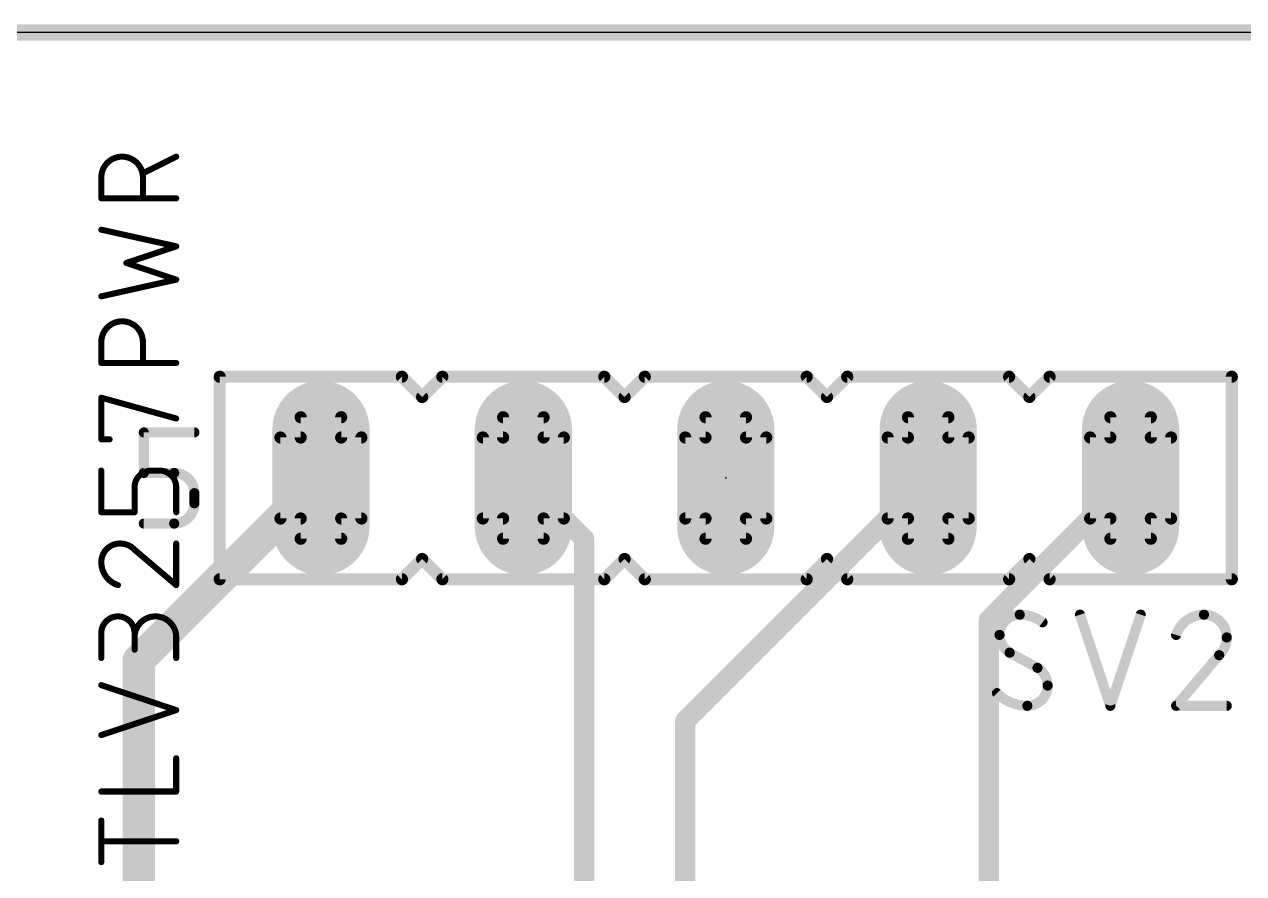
# Model space of a CAD drawing. Extents: x -0.01 to 5.59, y -0.05 to 1.65.
# Drawn here: x 2.214 to 2.816, y 1.185 to 1.604 of the extents above; entities that cross this region are included whole.
import ezdxf

# ---------------------------------------------------------------- set-up
doc = ezdxf.new("R2010")
doc.units = 0
for name, color, linetype in [('1', 22, 'CONTINUOUS'), ('16', 175, 'CONTINUOUS'), ('17', 82, 'CONTINUOUS'), ('20', 30, 'CONTINUOUS'), ('21', 253, 'CONTINUOUS'), ('23', 7, 'CONTINUOUS'), ('25', 253, 'CONTINUOUS'), ('51', 253, 'CONTINUOUS')]:
    doc.layers.add(name, color=color, linetype=linetype)

# ---------------------------------------------------------------- blocks, each defined once
blk = doc.blocks.new('RECT')
blk.add_solid([(-0.5, -0.5), (0.5, -0.5), (-0.5, 0.5), (0.5, 0.5)])
blk = doc.blocks.new('LONGP100')
at = {"const_width": 1}
blk.add_lwpolyline([(-0.5, 0), (0.5, 0)], dxfattribs=at)
at = {"const_width": 0.5}
for points in [[(-0.5, 0.25, 1), (-0.5, -0.25)], [(0.5, -0.25, 1), (0.5, 0.25)]]:
    blk.add_lwpolyline(points, format="xyb", dxfattribs=at)

msp = doc.modelspace()

# ---------------------------------------------------------------- linework, layer by layer
at = {"layer": '1'}
for points, const_width in [([(5.5, 1.6), (0, 1.6)], 0.008), ([(2.69, 1.31), (2.76, 1.38)], 0.01), ([(2.69, 1.142598), (2.69, 1.31)], 0.01)]:
    msp.add_lwpolyline(points, dxfattribs=dict(at, const_width=const_width))
at = {"layer": '1', "const_width": 0.005}
for points in [[(2.761768, 1.378232, 1), (2.758232, 1.381768)], [(2.6925, 1.31, 1), (2.6875, 1.31)], [(2.688232, 1.311768, 1), (2.691768, 1.308232)]]:
    msp.add_lwpolyline(points, format="xyb", dxfattribs=at)
at = {"layer": '16'}
for points, const_width in [([(5.5, 1.6), (0, 1.6)], 0.008), ([(2.27, 1.29), (2.36, 1.38)], 0.016), ([(2.49, 1.35), (2.46, 1.38)], 0.01), ([(2.54, 1.26), (2.66, 1.38)], 0.01), ([(2.49, 1.08), (2.49, 1.35)], 0.01), ([(2.27, 1.03), (2.27, 1.29)], 0.016), ([(2.54, 1.08), (2.54, 1.26)], 0.01)]:
    msp.add_lwpolyline(points, dxfattribs=dict(at, const_width=const_width))
for points, const_width in [([(2.362828, 1.377172, 1), (2.357172, 1.382828)], 0.008), ([(2.461768, 1.381768, 1), (2.458232, 1.378232)], 0.005), ([(2.661768, 1.378232, 1), (2.658232, 1.381768)], 0.005), ([(2.4925, 1.35, 1), (2.4875, 1.35)], 0.005), ([(2.488232, 1.348232, 1), (2.491768, 1.351768)], 0.005), ([(2.274, 1.29, 1), (2.266, 1.29)], 0.008), ([(2.267172, 1.292828, 1), (2.272828, 1.287172)], 0.008), ([(2.5425, 1.26, 1), (2.5375, 1.26)], 0.005), ([(2.538232, 1.261768, 1), (2.541768, 1.258232)], 0.005)]:
    msp.add_lwpolyline(points, format="xyb", dxfattribs=dict(at, const_width=const_width))
at = {"layer": '20'}
msp.add_line((5.499213, 1.600008), (0, 1.600008), dxfattribs=at)
at = {"layer": '21'}
for points, const_width in [([(2.4, 1.43), (2.31, 1.43)], 0.006), ([(2.31, 1.43), (2.31, 1.33)], 0.006), ([(2.41, 1.42), (2.4, 1.43)], 0.006), ([(2.42, 1.43), (2.41, 1.42)], 0.006), ([(2.5, 1.43), (2.42, 1.43)], 0.006), ([(2.51, 1.42), (2.5, 1.43)], 0.006), ([(2.52, 1.43), (2.51, 1.42)], 0.006), ([(2.6, 1.43), (2.52, 1.43)], 0.006), ([(2.61, 1.42), (2.6, 1.43)], 0.006), ([(2.62, 1.43), (2.61, 1.42)], 0.006), ([(2.7, 1.43), (2.62, 1.43)], 0.006), ([(2.71, 1.42), (2.7, 1.43)], 0.006), ([(2.72, 1.43), (2.71, 1.42)], 0.006), ([(2.81, 1.43), (2.72, 1.43)], 0.006), ([(2.81, 1.33), (2.81, 1.43)], 0.006), ([(2.2725, 1.3825), (2.2725, 1.4025)], 0.005), ([(2.2725, 1.4025), (2.2975, 1.4025)], 0.005), ([(2.2875, 1.3825), (2.2725, 1.3825)], 0.005), ([(2.2975, 1.3675), (2.2975, 1.3725)], 0.005), ([(2.2725, 1.3575), (2.2875, 1.3575)], 0.005), ([(2.4, 1.33), (2.41, 1.34)], 0.006), ([(2.41, 1.34), (2.42, 1.33)], 0.006), ([(2.5, 1.33), (2.51, 1.34)], 0.006), ([(2.51, 1.34), (2.52, 1.33)], 0.006), ([(2.6, 1.33), (2.61, 1.34)], 0.006), ([(2.61, 1.34), (2.62, 1.33)], 0.006), ([(2.7, 1.33), (2.71, 1.34)], 0.006), ([(2.71, 1.34), (2.72, 1.33)], 0.006), ([(2.31, 1.33), (2.4, 1.33)], 0.006), ([(2.42, 1.33), (2.5, 1.33)], 0.006), ([(2.52, 1.33), (2.6, 1.33)], 0.006), ([(2.62, 1.33), (2.7, 1.33)], 0.006), ([(2.72, 1.33), (2.81, 1.33)], 0.006)]:
    msp.add_lwpolyline(points, dxfattribs=dict(at, const_width=const_width))
for points, const_width in [([(2.31, 1.4315, 1), (2.31, 1.4285)], 0.003), ([(2.3115, 1.43, 1), (2.3085, 1.43)], 0.003), ([(2.401061, 1.431061, 1), (2.398939, 1.428939)], 0.003), ([(2.4, 1.4285, 1), (2.4, 1.4315)], 0.003), ([(2.42, 1.4315, 1), (2.42, 1.4285)], 0.003), ([(2.421061, 1.428939, 1), (2.418939, 1.431061)], 0.003), ([(2.501061, 1.431061, 1), (2.498939, 1.428939)], 0.003), ([(2.5, 1.4285, 1), (2.5, 1.4315)], 0.003), ([(2.52, 1.4315, 1), (2.52, 1.4285)], 0.003), ([(2.521061, 1.428939, 1), (2.518939, 1.431061)], 0.003), ([(2.601061, 1.431061, 1), (2.598939, 1.428939)], 0.003), ([(2.6, 1.4285, 1), (2.6, 1.4315)], 0.003), ([(2.62, 1.4315, 1), (2.62, 1.4285)], 0.003), ([(2.621061, 1.428939, 1), (2.618939, 1.431061)], 0.003), ([(2.701061, 1.431061, 1), (2.698939, 1.428939)], 0.003), ([(2.7, 1.4285, 1), (2.7, 1.4315)], 0.003), ([(2.72, 1.4315, 1), (2.72, 1.4285)], 0.003), ([(2.721061, 1.428939, 1), (2.718939, 1.431061)], 0.003), ([(2.8115, 1.43, 1), (2.8085, 1.43)], 0.003), ([(2.81, 1.4285, 1), (2.81, 1.4315)], 0.003), ([(2.408939, 1.421061, 1), (2.411061, 1.418939)], 0.003), ([(2.408939, 1.418939, 1), (2.411061, 1.421061)], 0.003), ([(2.508939, 1.421061, 1), (2.511061, 1.418939)], 0.003), ([(2.508939, 1.418939, 1), (2.511061, 1.421061)], 0.003), ([(2.608939, 1.421061, 1), (2.611061, 1.418939)], 0.003), ([(2.608939, 1.418939, 1), (2.611061, 1.421061)], 0.003), ([(2.708939, 1.421061, 1), (2.711061, 1.418939)], 0.003), ([(2.708939, 1.418939, 1), (2.711061, 1.421061)], 0.003), ([(2.27375, 1.4025, 1), (2.27125, 1.4025)], 0.0025), ([(2.2725, 1.40375, 1), (2.2725, 1.40125)], 0.0025), ([(2.2975, 1.40125, 1), (2.2975, 1.40375)], 0.0025), ([(2.2725, 1.38375, 1), (2.2725, 1.38125)], 0.0025), ([(2.27125, 1.3825, 1), (2.27375, 1.3825)], 0.0025), ([(2.2975, 1.3725, 0.414214), (2.2875, 1.3825)], 0.005), ([(2.2875, 1.38375, 1), (2.2875, 1.38125)], 0.0025), ([(2.2875, 1.38125, 1), (2.2875, 1.38375)], 0.0025), ([(2.29875, 1.3725, 1), (2.29625, 1.3725)], 0.0025), ([(2.29625, 1.3725, 1), (2.29875, 1.3725)], 0.0025), ([(2.2875, 1.3575, 0.414214), (2.2975, 1.3675)], 0.005), ([(2.29875, 1.3675, 1), (2.29625, 1.3675)], 0.0025), ([(2.29625, 1.3675, 1), (2.29875, 1.3675)], 0.0025), ([(2.2725, 1.35875, 1), (2.2725, 1.35625)], 0.0025), ([(2.2875, 1.35875, 1), (2.2875, 1.35625)], 0.0025), ([(2.2875, 1.35625, 1), (2.2875, 1.35875)], 0.0025), ([(2.411061, 1.341061, 1), (2.408939, 1.338939)], 0.003), ([(2.411061, 1.338939, 1), (2.408939, 1.341061)], 0.003), ([(2.511061, 1.341061, 1), (2.508939, 1.338939)], 0.003), ([(2.511061, 1.338939, 1), (2.508939, 1.341061)], 0.003), ([(2.611061, 1.341061, 1), (2.608939, 1.338939)], 0.003), ([(2.611061, 1.338939, 1), (2.608939, 1.341061)], 0.003), ([(2.711061, 1.341061, 1), (2.708939, 1.338939)], 0.003), ([(2.711061, 1.338939, 1), (2.708939, 1.341061)], 0.003), ([(2.31, 1.3315, 1), (2.31, 1.3285)], 0.003), ([(2.3085, 1.33, 1), (2.3115, 1.33)], 0.003), ([(2.398939, 1.331061, 1), (2.401061, 1.328939)], 0.003), ([(2.4, 1.3285, 1), (2.4, 1.3315)], 0.003), ([(2.42, 1.3315, 1), (2.42, 1.3285)], 0.003), ([(2.418939, 1.328939, 1), (2.421061, 1.331061)], 0.003), ([(2.498939, 1.331061, 1), (2.501061, 1.328939)], 0.003), ([(2.5, 1.3285, 1), (2.5, 1.3315)], 0.003), ([(2.52, 1.3315, 1), (2.52, 1.3285)], 0.003), ([(2.518939, 1.328939, 1), (2.521061, 1.331061)], 0.003), ([(2.598939, 1.331061, 1), (2.601061, 1.328939)], 0.003), ([(2.6, 1.3285, 1), (2.6, 1.3315)], 0.003), ([(2.62, 1.3315, 1), (2.62, 1.3285)], 0.003), ([(2.618939, 1.328939, 1), (2.621061, 1.331061)], 0.003), ([(2.698939, 1.331061, 1), (2.701061, 1.328939)], 0.003), ([(2.7, 1.3285, 1), (2.7, 1.3315)], 0.003), ([(2.72, 1.3315, 1), (2.72, 1.3285)], 0.003), ([(2.718939, 1.328939, 1), (2.721061, 1.331061)], 0.003), ([(2.8085, 1.33, 1), (2.8115, 1.33)], 0.003), ([(2.81, 1.3285, 1), (2.81, 1.3315)], 0.003)]:
    msp.add_lwpolyline(points, format="xyb", dxfattribs=dict(at, const_width=const_width))
at = {"layer": '23'}
msp.add_point((2.56, 1.38), dxfattribs=at)
at = {"layer": '25'}
for points, const_width in [([(2.272056, 1.5284, 1), (2.2515, 1.5284)], 0.003), ([(2.288835, 1.538007, 1), (2.288165, 1.539349)], 0.0015), ([(2.27172, 1.531127, 1), (2.272391, 1.529785)], 0.0015), ([(2.25225, 1.5284, 1), (2.25075, 1.5284)], 0.0015), ([(2.25075, 1.5284, 1), (2.25225, 1.5284)], 0.0015), ([(2.272806, 1.5284, 1), (2.271306, 1.5284)], 0.0015), ([(2.271306, 1.5284, 1), (2.272806, 1.5284)], 0.0015), ([(2.2515, 1.518873, 1), (2.2515, 1.517373)], 0.0015), ([(2.25075, 1.518123, 1), (2.25225, 1.518123)], 0.0015), ([(2.271306, 1.518123, 1), (2.272806, 1.518123)], 0.0015), ([(2.2885, 1.517373, 1), (2.2885, 1.518873)], 0.0015), ([(2.251663, 1.503352, 1), (2.251337, 1.501888)], 0.0015), ([(2.288737, 1.493686, 1), (2.288263, 1.49511)], 0.0015), ([(2.288337, 1.493666, 1), (2.288663, 1.49513)], 0.0015), ([(2.264071, 1.486887, 1), (2.263596, 1.485464)], 0.0015), ([(2.263596, 1.486887, 1), (2.264071, 1.485464)], 0.0015), ([(2.288263, 1.477242, 1), (2.288737, 1.478665)], 0.0015), ([(2.288663, 1.477221, 1), (2.288337, 1.478686)], 0.0015), ([(2.251337, 1.470464, 1), (2.251663, 1.468999)], 0.0015), ([(2.272056, 1.447093, 1), (2.2515, 1.447093)], 0.003), ([(2.25225, 1.447093, 1), (2.25075, 1.447093)], 0.0015), ([(2.25075, 1.447093, 1), (2.25225, 1.447093)], 0.0015), ([(2.272806, 1.447093, 1), (2.271306, 1.447093)], 0.0015), ([(2.271306, 1.447093, 1), (2.272806, 1.447093)], 0.0015), ([(2.2515, 1.437565, 1), (2.2515, 1.436065)], 0.0015), ([(2.25075, 1.436815, 1), (2.25225, 1.436815)], 0.0015), ([(2.271306, 1.436815, 1), (2.272806, 1.436815)], 0.0015), ([(2.2885, 1.436065, 1), (2.2885, 1.437565)], 0.0015), ([(2.25225, 1.419654, 1), (2.25075, 1.419654)], 0.0015), ([(2.251701, 1.420376, 1), (2.251299, 1.418931)], 0.0015), ([(2.288299, 1.408653, 1), (2.288701, 1.410099)], 0.0015), ([(2.2515, 1.399848, 1), (2.2515, 1.398348)], 0.0015), ([(2.25075, 1.399098, 1), (2.25225, 1.399098)], 0.0015), ([(2.255611, 1.398348, 1), (2.255611, 1.399848)], 0.0015), ([(2.25225, 1.383654, 1), (2.25075, 1.383654)], 0.0015), ([(2.276167, 1.383654, 0.414214), (2.267945, 1.375432)], 0.003), ([(2.276167, 1.384404, 1), (2.276167, 1.382904)], 0.0015), ([(2.276167, 1.382904, 1), (2.276167, 1.384404)], 0.0015), ([(2.2885, 1.375432, 0.414214), (2.280278, 1.383654)], 0.003), ([(2.280278, 1.384404, 1), (2.280278, 1.382904)], 0.0015), ([(2.280278, 1.382904, 1), (2.280278, 1.384404)], 0.0015), ([(2.268695, 1.375432, 1), (2.267195, 1.375432)], 0.0015), ([(2.267195, 1.375432, 1), (2.268695, 1.375432)], 0.0015), ([(2.28925, 1.375432, 1), (2.28775, 1.375432)], 0.0015), ([(2.28775, 1.375432, 1), (2.28925, 1.375432)], 0.0015), ([(2.2515, 1.363848, 1), (2.2515, 1.362348)], 0.0015), ([(2.25075, 1.363098, 1), (2.25225, 1.363098)], 0.0015), ([(2.267195, 1.363098, 1), (2.268695, 1.363098)], 0.0015), ([(2.267945, 1.362348, 1), (2.267945, 1.363848)], 0.0015), ([(2.28775, 1.363098, 1), (2.28925, 1.363098)], 0.0015), ([(2.26075, 1.347654, 0.414214), (2.2515, 1.338404)], 0.003), ([(2.267945, 1.344571, 0.205254), (2.26075, 1.347654)], 0.003), ([(2.26075, 1.348404, 1), (2.26075, 1.346904)], 0.0015), ([(2.26075, 1.346904, 1), (2.26075, 1.348404)], 0.0015), ([(2.26843, 1.345142, 1), (2.267459, 1.343999)], 0.0015), ([(2.267401, 1.344053, 1), (2.268488, 1.345088)], 0.0015), ([(2.28925, 1.347654, 1), (2.28775, 1.347654)], 0.0015), ([(2.2515, 1.338404, 0.325187), (2.259722, 1.327099)], 0.003), ([(2.25225, 1.338404, 1), (2.25075, 1.338404)], 0.0015), ([(2.25075, 1.338404, 1), (2.25225, 1.338404)], 0.0015), ([(2.259491, 1.326385, 1), (2.259953, 1.327812)], 0.0015), ([(2.28775, 1.327099, 1), (2.28925, 1.327099)], 0.0015), ([(2.288014, 1.326527, 1), (2.288986, 1.32767)], 0.0015), ([(2.267944, 1.303432, 1), (2.2515, 1.303432)], 0.003), ([(2.2885, 1.301376, 1), (2.267944, 1.301376)], 0.003), ([(2.70525, 1.3125, 0.414214), (2.69525, 1.3025)], 0.005), ([(2.7165, 1.30875, 0.162278), (2.70525, 1.3125)], 0.005), ([(2.70525, 1.31375, 1), (2.70525, 1.31125)], 0.0025), ([(2.70525, 1.31125, 1), (2.70525, 1.31375)], 0.0025), ([(2.736186, 1.312895, 1), (2.733814, 1.312105)], 0.0025), ([(2.766186, 1.312105, 1), (2.763814, 1.312895)], 0.0025), ([(2.79625, 1.3125, 0.325184), (2.7825, 1.3025)], 0.005), ([(2.8075, 1.30125, 0.414214), (2.79625, 1.3125)], 0.005), ([(2.79625, 1.31375, 1), (2.79625, 1.31125)], 0.0025), ([(2.79625, 1.31125, 1), (2.79625, 1.31375)], 0.0025), ([(2.71575, 1.30775, 1), (2.71725, 1.30975)], 0.0025), ([(2.25225, 1.303432, 1), (2.25075, 1.303432)], 0.0015), ([(2.25075, 1.303432, 1), (2.25225, 1.303432)], 0.0015), ([(2.267194, 1.303432, 1), (2.268694, 1.303432)], 0.0015), ([(2.267194, 1.301376, 1), (2.268694, 1.301376)], 0.0015), ([(2.268695, 1.303432, 1), (2.267195, 1.303432)], 0.0015), ([(2.28925, 1.301376, 1), (2.28775, 1.301376)], 0.0015), ([(2.28775, 1.301376, 1), (2.28925, 1.301376)], 0.0015), ([(2.69525, 1.3025, 0.265564), (2.70025, 1.29375)], 0.005), ([(2.6965, 1.3025, 1), (2.694, 1.3025)], 0.0025), ([(2.694, 1.3025, 1), (2.6965, 1.3025)], 0.0025), ([(2.781311, 1.302885, 1), (2.783689, 1.302115)], 0.0025), ([(2.80375, 1.2925, 0.205258), (2.8075, 1.30125)], 0.005), ([(2.80875, 1.30125, 1), (2.80625, 1.30125)], 0.0025), ([(2.80625, 1.30125, 1), (2.80875, 1.30125)], 0.0025), ([(2.267195, 1.29521, 1), (2.268695, 1.29521)], 0.0015), ([(2.700849, 1.294847, 1), (2.699651, 1.292653)], 0.0025), ([(2.699615, 1.292673, 1), (2.700885, 1.294827)], 0.0025), ([(2.25075, 1.291099, 1), (2.25225, 1.291099)], 0.0015), ([(2.28775, 1.291099, 1), (2.28925, 1.291099)], 0.0015), ([(2.802888, 1.293405, 1), (2.804612, 1.291595)], 0.0025), ([(2.804702, 1.29169, 1), (2.802798, 1.29331)], 0.0025), ([(2.719, 1.2775, 0.265564), (2.714, 1.28625)], 0.005), ([(2.714635, 1.287327, 1), (2.713365, 1.285173)], 0.0025), ([(2.713401, 1.285153, 1), (2.714599, 1.287347)], 0.0025), ([(2.251737, 1.278421, 1), (2.251263, 1.276998)], 0.0015), ([(2.709, 1.2675, 0.414214), (2.719, 1.2775)], 0.005), ([(2.72025, 1.2775, 1), (2.71775, 1.2775)], 0.0025), ([(2.71775, 1.2775, 1), (2.72025, 1.2775)], 0.0025), ([(2.694, 1.27375, 0.2), (2.709, 1.2675)], 0.005), ([(2.694888, 1.27463, 1), (2.693112, 1.27287)], 0.0025), ([(2.288737, 1.264665, 1), (2.288263, 1.266088)], 0.0015), ([(2.288263, 1.264665, 1), (2.288737, 1.266088)], 0.0015), ([(2.709, 1.26875, 1), (2.709, 1.26625)], 0.0025), ([(2.709, 1.26625, 1), (2.709, 1.26875)], 0.0025), ([(2.748814, 1.267895, 1), (2.751186, 1.267105)], 0.0025), ([(2.748814, 1.267105, 1), (2.751186, 1.267895)], 0.0025), ([(2.7825, 1.26875, 1), (2.7825, 1.26625)], 0.0025), ([(2.781548, 1.26831, 1), (2.783452, 1.26669)], 0.0025), ([(2.8075, 1.26625, 1), (2.8075, 1.26875)], 0.0025), ([(2.251263, 1.253755, 1), (2.251737, 1.252332)], 0.0015), ([(2.28925, 1.241612, 1), (2.28775, 1.241612)], 0.0015), ([(2.2515, 1.225918, 1), (2.2515, 1.224418)], 0.0015), ([(2.28775, 1.225168, 1), (2.28925, 1.225168)], 0.0015), ([(2.2885, 1.224418, 1), (2.2885, 1.225918)], 0.0015), ([(2.25225, 1.210855, 1), (2.25075, 1.210855)], 0.0015), ([(2.2515, 1.201327, 1), (2.2515, 1.199827)], 0.0015), ([(2.2885, 1.199827, 1), (2.2885, 1.201327)], 0.0015), ([(2.25075, 1.190299, 1), (2.25225, 1.190299)], 0.0015)]:
    msp.add_lwpolyline(points, format="xyb", dxfattribs=dict(at, const_width=const_width))
for points, const_width in [([(2.2885, 1.538678), (2.272056, 1.530456)], 0.003), ([(2.2515, 1.518123), (2.2515, 1.5284)], 0.003), ([(2.272056, 1.5284), (2.272056, 1.518123)], 0.003), ([(2.2885, 1.518123), (2.2515, 1.518123)], 0.003), ([(2.2885, 1.494398), (2.2515, 1.50262)], 0.003), ([(2.263833, 1.486176), (2.2885, 1.494398)], 0.003), ([(2.2885, 1.477954), (2.263833, 1.486176)], 0.003), ([(2.2515, 1.469731), (2.2885, 1.477954)], 0.003), ([(2.2515, 1.436815), (2.2515, 1.447093)], 0.003), ([(2.272056, 1.447093), (2.272056, 1.436815)], 0.003), ([(2.2885, 1.436815), (2.2515, 1.436815)], 0.003), ([(2.2515, 1.399098), (2.2515, 1.419654)], 0.003), ([(2.2515, 1.419654), (2.2885, 1.409376)], 0.003), ([(2.255611, 1.399098), (2.2515, 1.399098)], 0.003), ([(2.2515, 1.363098), (2.2515, 1.383654)], 0.003), ([(2.280278, 1.383654), (2.276167, 1.383654)], 0.003), ([(2.267945, 1.375432), (2.267945, 1.363098)], 0.003), ([(2.2885, 1.363098), (2.2885, 1.375432)], 0.003), ([(2.267945, 1.363098), (2.2515, 1.363098)], 0.003), ([(2.267945, 1.344571), (2.2885, 1.327099)], 0.003), ([(2.2885, 1.327099), (2.2885, 1.347654)], 0.003), ([(2.735, 1.3125), (2.75, 1.2675)], 0.005), ([(2.75, 1.2675), (2.765, 1.3125)], 0.005), ([(2.2515, 1.291099), (2.2515, 1.303432)], 0.003), ([(2.267945, 1.303432), (2.267945, 1.29521)], 0.003), ([(2.2885, 1.291099), (2.2885, 1.301376)], 0.003), ([(2.714, 1.28625), (2.70025, 1.29375)], 0.005), ([(2.80375, 1.2925), (2.7825, 1.2675)], 0.005), ([(2.2885, 1.265377), (2.2515, 1.27771)], 0.003), ([(2.2515, 1.253043), (2.2885, 1.265377)], 0.003), ([(2.7825, 1.2675), (2.8075, 1.2675)], 0.005), ([(2.2885, 1.225168), (2.2885, 1.241612)], 0.003), ([(2.2515, 1.225168), (2.2885, 1.225168)], 0.003), ([(2.2515, 1.190299), (2.2515, 1.210855)], 0.003), ([(2.2885, 1.200577), (2.2515, 1.200577)], 0.003)]:
    msp.add_lwpolyline(points, dxfattribs=dict(at, const_width=const_width))
at = {"layer": '51', "const_width": 0.006}
for points in [[(2.37, 1.41), (2.35, 1.41)], [(2.35, 1.41), (2.35, 1.4)], [(2.37, 1.4), (2.37, 1.41)], [(2.47, 1.41), (2.45, 1.41)], [(2.45, 1.41), (2.45, 1.4)], [(2.47, 1.4), (2.47, 1.41)], [(2.57, 1.41), (2.55, 1.41)], [(2.55, 1.41), (2.55, 1.4)], [(2.57, 1.4), (2.57, 1.41)], [(2.67, 1.41), (2.65, 1.41)], [(2.65, 1.41), (2.65, 1.4)], [(2.67, 1.4), (2.67, 1.41)], [(2.77, 1.41), (2.75, 1.41)], [(2.75, 1.41), (2.75, 1.4)], [(2.77, 1.4), (2.77, 1.41)], [(2.35, 1.4), (2.34, 1.4)], [(2.34, 1.4), (2.34, 1.36)], [(2.38, 1.4), (2.37, 1.4)], [(2.38, 1.36), (2.38, 1.4)], [(2.45, 1.4), (2.44, 1.4)], [(2.44, 1.4), (2.44, 1.36)], [(2.48, 1.4), (2.47, 1.4)], [(2.48, 1.36), (2.48, 1.4)], [(2.55, 1.4), (2.54, 1.4)], [(2.54, 1.4), (2.54, 1.36)], [(2.58, 1.4), (2.57, 1.4)], [(2.58, 1.36), (2.58, 1.4)], [(2.65, 1.4), (2.64, 1.4)], [(2.64, 1.4), (2.64, 1.36)], [(2.68, 1.4), (2.67, 1.4)], [(2.68, 1.36), (2.68, 1.4)], [(2.75, 1.4), (2.74, 1.4)], [(2.74, 1.4), (2.74, 1.36)], [(2.78, 1.4), (2.77, 1.4)], [(2.78, 1.36), (2.78, 1.4)], [(2.34, 1.36), (2.35, 1.36)], [(2.35, 1.36), (2.35, 1.35)], [(2.37, 1.35), (2.37, 1.36)], [(2.37, 1.36), (2.38, 1.36)], [(2.44, 1.36), (2.45, 1.36)], [(2.45, 1.36), (2.45, 1.35)], [(2.47, 1.35), (2.47, 1.36)], [(2.47, 1.36), (2.48, 1.36)], [(2.54, 1.36), (2.55, 1.36)], [(2.55, 1.36), (2.55, 1.35)], [(2.57, 1.35), (2.57, 1.36)], [(2.57, 1.36), (2.58, 1.36)], [(2.64, 1.36), (2.65, 1.36)], [(2.65, 1.36), (2.65, 1.35)], [(2.67, 1.35), (2.67, 1.36)], [(2.67, 1.36), (2.68, 1.36)], [(2.74, 1.36), (2.75, 1.36)], [(2.75, 1.36), (2.75, 1.35)], [(2.77, 1.35), (2.77, 1.36)], [(2.77, 1.36), (2.78, 1.36)], [(2.35, 1.35), (2.37, 1.35)], [(2.45, 1.35), (2.47, 1.35)], [(2.55, 1.35), (2.57, 1.35)], [(2.65, 1.35), (2.67, 1.35)], [(2.75, 1.35), (2.77, 1.35)]]:
    msp.add_lwpolyline(points, dxfattribs=at)
at = {"layer": '51', "const_width": 0.003}
for points in [[(2.35, 1.4115, 1), (2.35, 1.4085)], [(2.3515, 1.41, 1), (2.3485, 1.41)], [(2.3715, 1.41, 1), (2.3685, 1.41)], [(2.37, 1.4085, 1), (2.37, 1.4115)], [(2.45, 1.4115, 1), (2.45, 1.4085)], [(2.4515, 1.41, 1), (2.4485, 1.41)], [(2.4715, 1.41, 1), (2.4685, 1.41)], [(2.47, 1.4085, 1), (2.47, 1.4115)], [(2.55, 1.4115, 1), (2.55, 1.4085)], [(2.5515, 1.41, 1), (2.5485, 1.41)], [(2.5715, 1.41, 1), (2.5685, 1.41)], [(2.57, 1.4085, 1), (2.57, 1.4115)], [(2.65, 1.4115, 1), (2.65, 1.4085)], [(2.6515, 1.41, 1), (2.6485, 1.41)], [(2.6715, 1.41, 1), (2.6685, 1.41)], [(2.67, 1.4085, 1), (2.67, 1.4115)], [(2.75, 1.4115, 1), (2.75, 1.4085)], [(2.7515, 1.41, 1), (2.7485, 1.41)], [(2.7715, 1.41, 1), (2.7685, 1.41)], [(2.77, 1.4085, 1), (2.77, 1.4115)], [(2.34, 1.4015, 1), (2.34, 1.3985)], [(2.3415, 1.4, 1), (2.3385, 1.4)], [(2.3485, 1.4, 1), (2.3515, 1.4)], [(2.35, 1.3985, 1), (2.35, 1.4015)], [(2.37, 1.4015, 1), (2.37, 1.3985)], [(2.3685, 1.4, 1), (2.3715, 1.4)], [(2.3815, 1.4, 1), (2.3785, 1.4)], [(2.38, 1.3985, 1), (2.38, 1.4015)], [(2.44, 1.4015, 1), (2.44, 1.3985)], [(2.4415, 1.4, 1), (2.4385, 1.4)], [(2.4485, 1.4, 1), (2.4515, 1.4)], [(2.45, 1.3985, 1), (2.45, 1.4015)], [(2.47, 1.4015, 1), (2.47, 1.3985)], [(2.4685, 1.4, 1), (2.4715, 1.4)], [(2.4815, 1.4, 1), (2.4785, 1.4)], [(2.48, 1.3985, 1), (2.48, 1.4015)], [(2.54, 1.4015, 1), (2.54, 1.3985)], [(2.5415, 1.4, 1), (2.5385, 1.4)], [(2.5485, 1.4, 1), (2.5515, 1.4)], [(2.55, 1.3985, 1), (2.55, 1.4015)], [(2.57, 1.4015, 1), (2.57, 1.3985)], [(2.5685, 1.4, 1), (2.5715, 1.4)], [(2.5815, 1.4, 1), (2.5785, 1.4)], [(2.58, 1.3985, 1), (2.58, 1.4015)], [(2.64, 1.4015, 1), (2.64, 1.3985)], [(2.6415, 1.4, 1), (2.6385, 1.4)], [(2.6485, 1.4, 1), (2.6515, 1.4)], [(2.65, 1.3985, 1), (2.65, 1.4015)], [(2.67, 1.4015, 1), (2.67, 1.3985)], [(2.6685, 1.4, 1), (2.6715, 1.4)], [(2.6815, 1.4, 1), (2.6785, 1.4)], [(2.68, 1.3985, 1), (2.68, 1.4015)], [(2.74, 1.4015, 1), (2.74, 1.3985)], [(2.7415, 1.4, 1), (2.7385, 1.4)], [(2.7485, 1.4, 1), (2.7515, 1.4)], [(2.75, 1.3985, 1), (2.75, 1.4015)], [(2.77, 1.4015, 1), (2.77, 1.3985)], [(2.7685, 1.4, 1), (2.7715, 1.4)], [(2.7815, 1.4, 1), (2.7785, 1.4)], [(2.78, 1.3985, 1), (2.78, 1.4015)], [(2.34, 1.3615, 1), (2.34, 1.3585)], [(2.3385, 1.36, 1), (2.3415, 1.36)], [(2.3515, 1.36, 1), (2.3485, 1.36)], [(2.35, 1.3585, 1), (2.35, 1.3615)], [(2.3715, 1.36, 1), (2.3685, 1.36)], [(2.37, 1.3615, 1), (2.37, 1.3585)], [(2.3785, 1.36, 1), (2.3815, 1.36)], [(2.38, 1.3585, 1), (2.38, 1.3615)], [(2.44, 1.3615, 1), (2.44, 1.3585)], [(2.4385, 1.36, 1), (2.4415, 1.36)], [(2.4515, 1.36, 1), (2.4485, 1.36)], [(2.45, 1.3585, 1), (2.45, 1.3615)], [(2.4715, 1.36, 1), (2.4685, 1.36)], [(2.47, 1.3615, 1), (2.47, 1.3585)], [(2.4785, 1.36, 1), (2.4815, 1.36)], [(2.48, 1.3585, 1), (2.48, 1.3615)], [(2.54, 1.3615, 1), (2.54, 1.3585)], [(2.5385, 1.36, 1), (2.5415, 1.36)], [(2.5515, 1.36, 1), (2.5485, 1.36)], [(2.55, 1.3585, 1), (2.55, 1.3615)], [(2.5715, 1.36, 1), (2.5685, 1.36)], [(2.57, 1.3615, 1), (2.57, 1.3585)], [(2.5785, 1.36, 1), (2.5815, 1.36)], [(2.58, 1.3585, 1), (2.58, 1.3615)], [(2.64, 1.3615, 1), (2.64, 1.3585)], [(2.6385, 1.36, 1), (2.6415, 1.36)], [(2.6515, 1.36, 1), (2.6485, 1.36)], [(2.65, 1.3585, 1), (2.65, 1.3615)], [(2.6715, 1.36, 1), (2.6685, 1.36)], [(2.67, 1.3615, 1), (2.67, 1.3585)], [(2.6785, 1.36, 1), (2.6815, 1.36)], [(2.68, 1.3585, 1), (2.68, 1.3615)], [(2.74, 1.3615, 1), (2.74, 1.3585)], [(2.7385, 1.36, 1), (2.7415, 1.36)], [(2.7515, 1.36, 1), (2.7485, 1.36)], [(2.75, 1.3585, 1), (2.75, 1.3615)], [(2.7715, 1.36, 1), (2.7685, 1.36)], [(2.77, 1.3615, 1), (2.77, 1.3585)], [(2.7785, 1.36, 1), (2.7815, 1.36)], [(2.78, 1.3585, 1), (2.78, 1.3615)], [(2.35, 1.3515, 1), (2.35, 1.3485)], [(2.3485, 1.35, 1), (2.3515, 1.35)], [(2.3685, 1.35, 1), (2.3715, 1.35)], [(2.37, 1.3485, 1), (2.37, 1.3515)], [(2.45, 1.3515, 1), (2.45, 1.3485)], [(2.4485, 1.35, 1), (2.4515, 1.35)], [(2.4685, 1.35, 1), (2.4715, 1.35)], [(2.47, 1.3485, 1), (2.47, 1.3515)], [(2.55, 1.3515, 1), (2.55, 1.3485)], [(2.5485, 1.35, 1), (2.5515, 1.35)], [(2.5685, 1.35, 1), (2.5715, 1.35)], [(2.57, 1.3485, 1), (2.57, 1.3515)], [(2.65, 1.3515, 1), (2.65, 1.3485)], [(2.6485, 1.35, 1), (2.6515, 1.35)], [(2.6685, 1.35, 1), (2.6715, 1.35)], [(2.67, 1.3485, 1), (2.67, 1.3515)], [(2.75, 1.3515, 1), (2.75, 1.3485)], [(2.7485, 1.35, 1), (2.7515, 1.35)], [(2.7685, 1.35, 1), (2.7715, 1.35)], [(2.77, 1.3485, 1), (2.77, 1.3515)]]:
    msp.add_lwpolyline(points, format="xyb", dxfattribs=at)

# ---------------------------------------------------------------- block references
at = {"layer": '17', "xscale": 0.048, "yscale": 0.048, "rotation": 270}
for p in [(2.36, 1.38), (2.36, 1.38), (2.46, 1.38), (2.46, 1.38), (2.56, 1.38), (2.56, 1.38), (2.66, 1.38), (2.66, 1.38), (2.76, 1.38), (2.76, 1.38)]:
    msp.add_blockref('LONGP100', p, dxfattribs=at)
at = {"layer": '51', "xscale": 0.01, "yscale": 0.02, "rotation": 180}
for p in [(2.36, 1.4), (2.46, 1.4), (2.56, 1.4), (2.66, 1.4), (2.76, 1.4), (2.36, 1.36), (2.46, 1.36), (2.56, 1.36), (2.66, 1.36), (2.76, 1.36)]:
    msp.add_blockref('RECT', p, dxfattribs=at)

doc.saveas('drawing.dxf')
